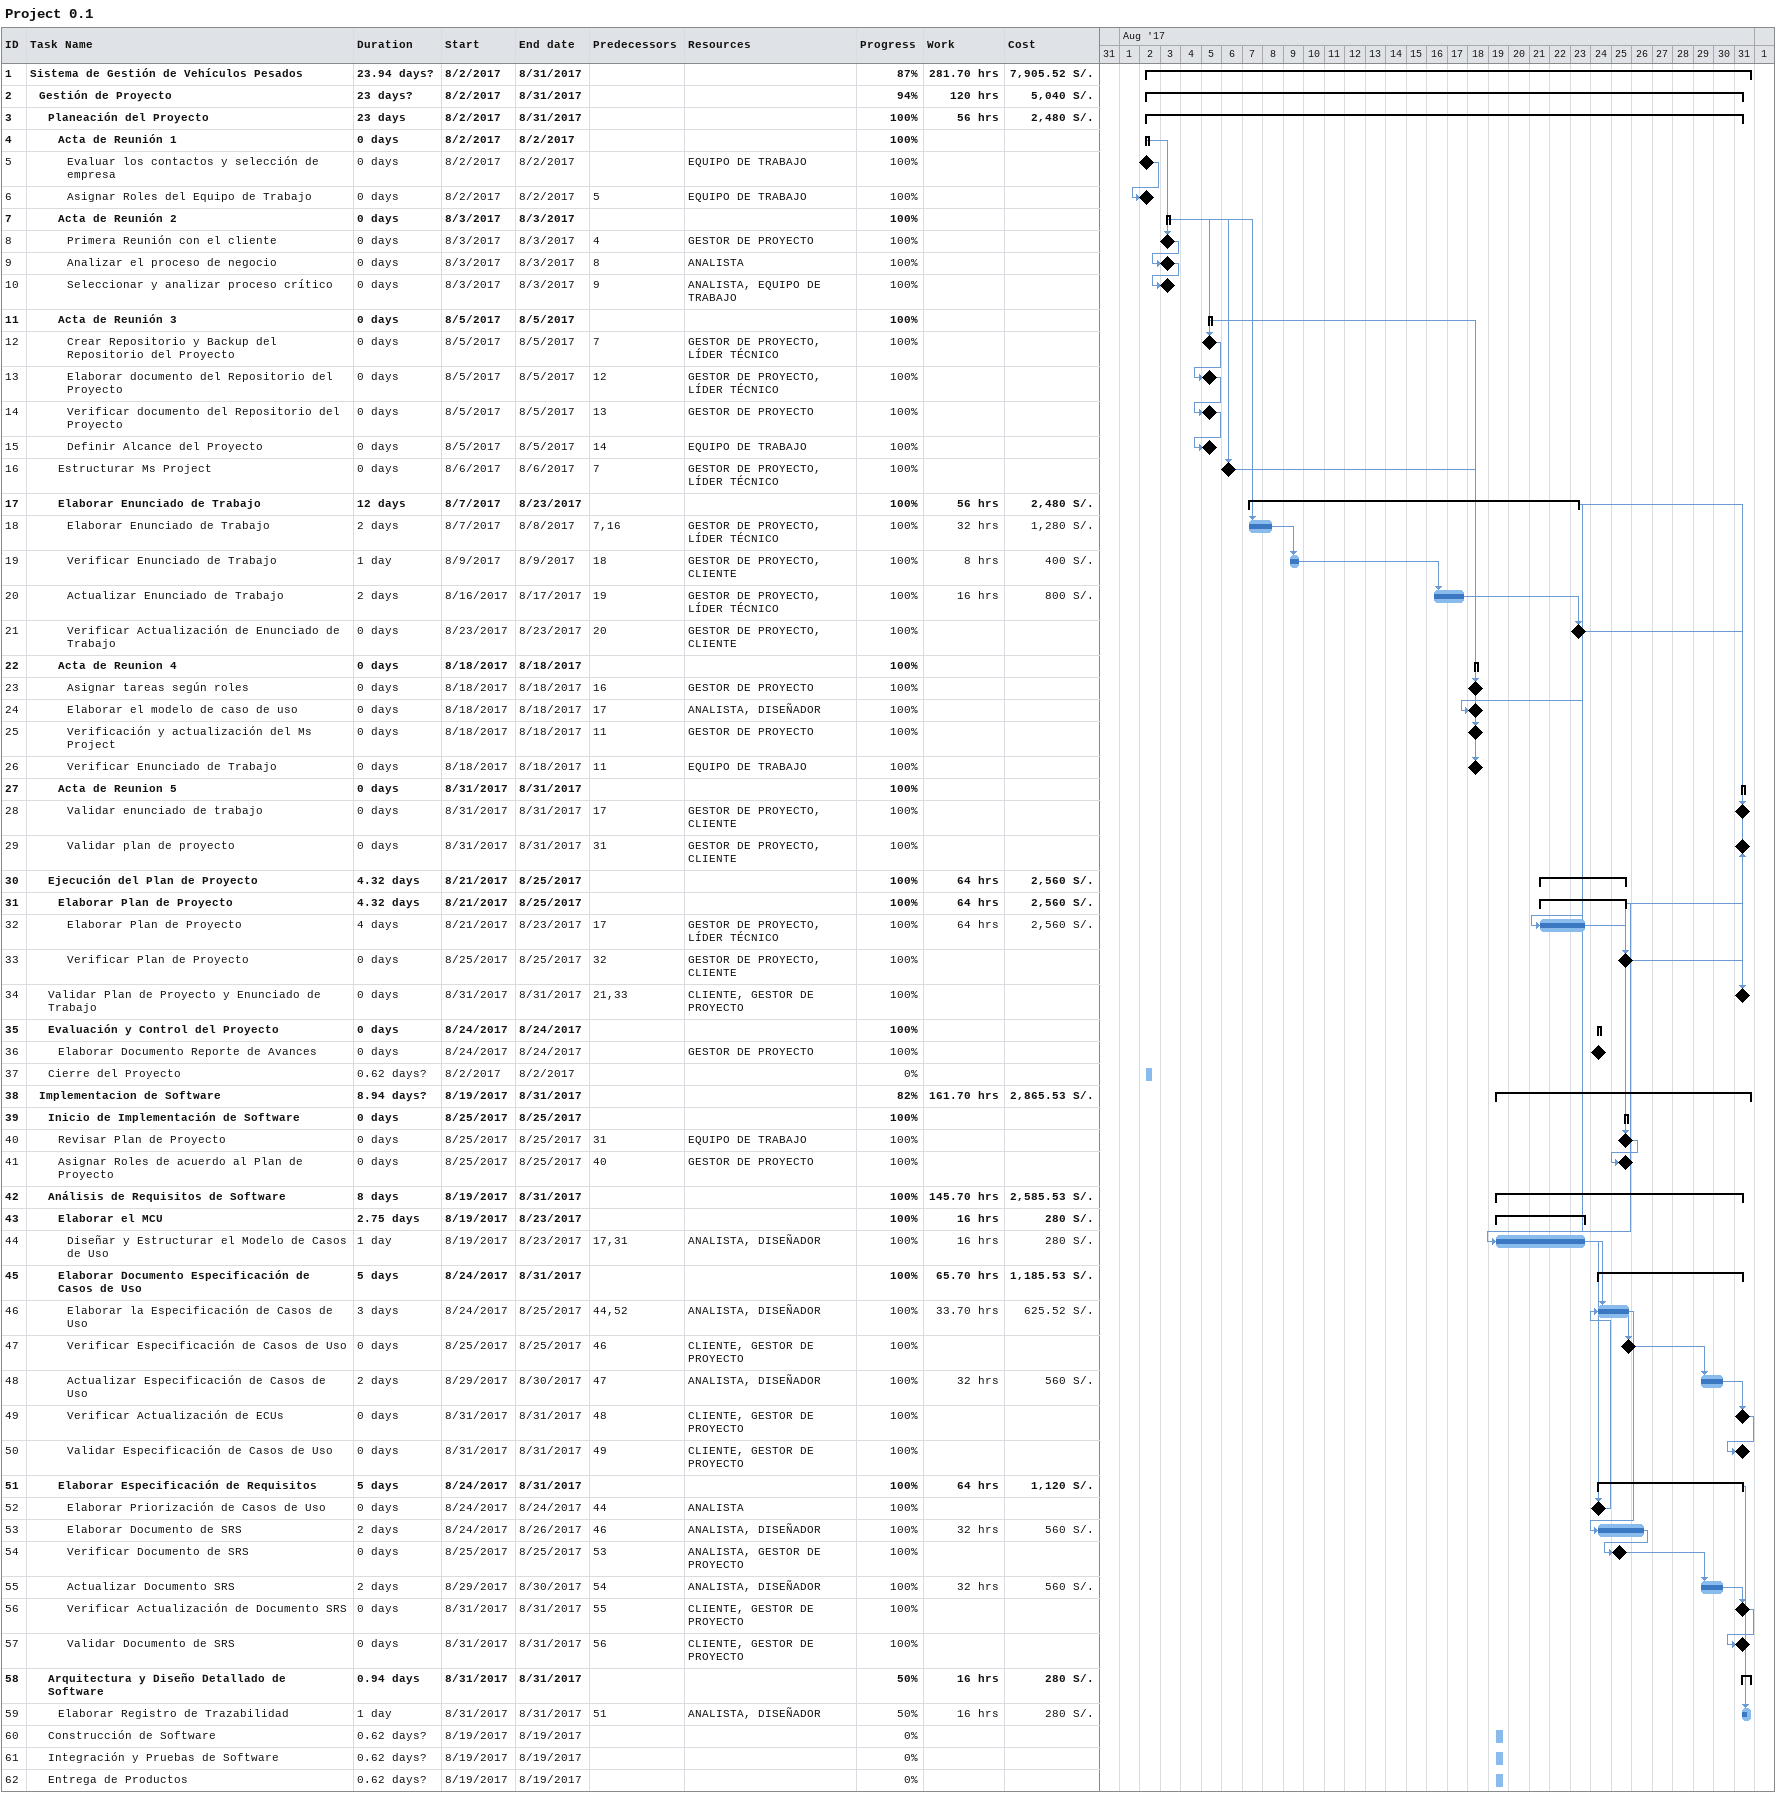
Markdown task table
Project 0.1

| ID | Level | Task | Duration | Start | Finish | Predecessors | Resources | % complete | Work (h) | Cost (S/.) |
|---|---|---|---|---|---|---|---|---|---|---|
| 1 | 1 | **Sistema de Gestión de Vehículos Pesados** | 23.94d? | 2017-08-02 | 2017-08-31 |  |  | 87 | 281.70 | 7905.52 |
| 2 | 2 | **Gestión de Proyecto** | 23d? | 2017-08-02 | 2017-08-31 |  |  | 94 | 120 | 5040 |
| 3 | 3 | **Planeación del Proyecto** | 23d | 2017-08-02 | 2017-08-31 |  |  | 100 | 56 | 2480 |
| 4 | 4 | **Acta de Reunión 1** | 0d | 2017-08-02 | 2017-08-02 |  |  | 100 |  |  |
| 5 | 5 | Evaluar los contactos y selección de empresa | 0d | 2017-08-02 | 2017-08-02 |  | EQUIPO DE TRABAJO | 100 |  |  |
| 6 | 5 | Asignar Roles del Equipo de Trabajo | 0d | 2017-08-02 | 2017-08-02 | 5 | EQUIPO DE TRABAJO | 100 |  |  |
| 7 | 4 | **Acta de Reunión 2** | 0d | 2017-08-03 | 2017-08-03 |  |  | 100 |  |  |
| 8 | 5 | Primera Reunión con el cliente | 0d | 2017-08-03 | 2017-08-03 | 4 | GESTOR DE PROYECTO | 100 |  |  |
| 9 | 5 | Analizar el proceso de negocio | 0d | 2017-08-03 | 2017-08-03 | 8 | ANALISTA | 100 |  |  |
| 10 | 5 | Seleccionar y analizar proceso crítico | 0d | 2017-08-03 | 2017-08-03 | 9 | ANALISTA, EQUIPO DE TRABAJO | 100 |  |  |
| 11 | 4 | **Acta de Reunión 3** | 0d | 2017-08-05 | 2017-08-05 |  |  | 100 |  |  |
| 12 | 5 | Crear Repositorio y Backup del Repositorio del Proyecto | 0d | 2017-08-05 | 2017-08-05 | 7 | GESTOR DE PROYECTO, LÍDER TÉCNICO | 100 |  |  |
| 13 | 5 | Elaborar documento del Repositorio del Proyecto | 0d | 2017-08-05 | 2017-08-05 | 12 | GESTOR DE PROYECTO, LÍDER TÉCNICO | 100 |  |  |
| 14 | 5 | Verificar documento del Repositorio del Proyecto | 0d | 2017-08-05 | 2017-08-05 | 13 | GESTOR DE PROYECTO | 100 |  |  |
| 15 | 5 | Definir Alcance del Proyecto | 0d | 2017-08-05 | 2017-08-05 | 14 | EQUIPO DE TRABAJO | 100 |  |  |
| 16 | 4 | Estructurar Ms Project | 0d | 2017-08-06 | 2017-08-06 | 7 | GESTOR DE PROYECTO, LÍDER TÉCNICO | 100 |  |  |
| 17 | 4 | **Elaborar Enunciado de Trabajo** | 12d | 2017-08-07 | 2017-08-23 |  |  | 100 | 56 | 2480 |
| 18 | 5 | Elaborar Enunciado de Trabajo | 2d | 2017-08-07 | 2017-08-08 | 7, 16 | GESTOR DE PROYECTO, LÍDER TÉCNICO | 100 | 32 | 1280 |
| 19 | 5 | Verificar Enunciado de Trabajo | 1d | 2017-08-09 | 2017-08-09 | 18 | GESTOR DE PROYECTO, CLIENTE | 100 | 8 | 400 |
| 20 | 5 | Actualizar Enunciado de Trabajo | 2d | 2017-08-16 | 2017-08-17 | 19 | GESTOR DE PROYECTO, LÍDER TÉCNICO | 100 | 16 | 800 |
| 21 | 5 | Verificar Actualización de Enunciado de Trabajo | 0d | 2017-08-23 | 2017-08-23 | 20 | GESTOR DE PROYECTO, CLIENTE | 100 |  |  |
| 22 | 4 | **Acta de Reunion 4** | 0d | 2017-08-18 | 2017-08-18 |  |  | 100 |  |  |
| 23 | 5 | Asignar tareas según roles | 0d | 2017-08-18 | 2017-08-18 | 16 | GESTOR DE PROYECTO | 100 |  |  |
| 24 | 5 | Elaborar el modelo de caso de uso | 0d | 2017-08-18 | 2017-08-18 | 17 | ANALISTA, DISEÑADOR | 100 |  |  |
| 25 | 5 | Verificación y actualización del Ms Project | 0d | 2017-08-18 | 2017-08-18 | 11 | GESTOR DE PROYECTO | 100 |  |  |
| 26 | 5 | Verificar Enunciado de Trabajo | 0d | 2017-08-18 | 2017-08-18 | 11 | EQUIPO DE TRABAJO | 100 |  |  |
| 27 | 4 | **Acta de Reunion 5** | 0d | 2017-08-31 | 2017-08-31 |  |  | 100 |  |  |
| 28 | 5 | Validar enunciado de trabajo | 0d | 2017-08-31 | 2017-08-31 | 17 | GESTOR DE PROYECTO, CLIENTE | 100 |  |  |
| 29 | 5 | Validar plan de proyecto | 0d | 2017-08-31 | 2017-08-31 | 31 | GESTOR DE PROYECTO, CLIENTE | 100 |  |  |
| 30 | 3 | **Ejecución del Plan de Proyecto** | 4.32d | 2017-08-21 | 2017-08-25 |  |  | 100 | 64 | 2560 |
| 31 | 4 | **Elaborar Plan de Proyecto** | 4.32d | 2017-08-21 | 2017-08-25 |  |  | 100 | 64 | 2560 |
| 32 | 5 | Elaborar Plan de Proyecto | 4d | 2017-08-21 | 2017-08-23 | 17 | GESTOR DE PROYECTO, LÍDER TÉCNICO | 100 | 64 | 2560 |
| 33 | 5 | Verificar Plan de Proyecto | 0d | 2017-08-25 | 2017-08-25 | 32 | GESTOR DE PROYECTO, CLIENTE | 100 |  |  |
| 34 | 3 | Validar Plan de Proyecto y Enunciado de Trabajo | 0d | 2017-08-31 | 2017-08-31 | 21, 33 | CLIENTE, GESTOR DE PROYECTO | 100 |  |  |
| 35 | 3 | **Evaluación y Control del Proyecto** | 0d | 2017-08-24 | 2017-08-24 |  |  | 100 |  |  |
| 36 | 4 | Elaborar Documento Reporte de Avances | 0d | 2017-08-24 | 2017-08-24 |  | GESTOR DE PROYECTO | 100 |  |  |
| 37 | 3 | Cierre del Proyecto | 0.62d? | 2017-08-02 | 2017-08-02 |  |  | 0 |  |  |
| 38 | 2 | **Implementacion de Software** | 8.94d? | 2017-08-19 | 2017-08-31 |  |  | 82 | 161.70 | 2865.53 |
| 39 | 3 | **Inicio de Implementación de Software** | 0d | 2017-08-25 | 2017-08-25 |  |  | 100 |  |  |
| 40 | 4 | Revisar Plan de Proyecto | 0d | 2017-08-25 | 2017-08-25 | 31 | EQUIPO DE TRABAJO | 100 |  |  |
| 41 | 4 | Asignar Roles de acuerdo al Plan de Proyecto | 0d | 2017-08-25 | 2017-08-25 | 40 | GESTOR DE PROYECTO | 100 |  |  |
| 42 | 3 | **Análisis de Requisitos de Software** | 8d | 2017-08-19 | 2017-08-31 |  |  | 100 | 145.70 | 2585.53 |
| 43 | 4 | **Elaborar el MCU** | 2.75d | 2017-08-19 | 2017-08-23 |  |  | 100 | 16 | 280 |
| 44 | 5 | Diseñar y Estructurar el Modelo de Casos de Uso | 1d | 2017-08-19 | 2017-08-23 | 17, 31 | ANALISTA, DISEÑADOR | 100 | 16 | 280 |
| 45 | 4 | **Elaborar Documento Especificación de Casos de Uso** | 5d | 2017-08-24 | 2017-08-31 |  |  | 100 | 65.70 | 1185.53 |
| 46 | 5 | Elaborar la Especificación de Casos de Uso | 3d | 2017-08-24 | 2017-08-25 | 44, 52 | ANALISTA, DISEÑADOR | 100 | 33.70 | 625.52 |
| 47 | 5 | Verificar Especificación de Casos de Uso | 0d | 2017-08-25 | 2017-08-25 | 46 | CLIENTE, GESTOR DE PROYECTO | 100 |  |  |
| 48 | 5 | Actualizar Especificación de Casos de Uso | 2d | 2017-08-29 | 2017-08-30 | 47 | ANALISTA, DISEÑADOR | 100 | 32 | 560 |
| 49 | 5 | Verificar Actualización de ECUs | 0d | 2017-08-31 | 2017-08-31 | 48 | CLIENTE, GESTOR DE PROYECTO | 100 |  |  |
| 50 | 5 | Validar Especificación de Casos de Uso | 0d | 2017-08-31 | 2017-08-31 | 49 | CLIENTE, GESTOR DE PROYECTO | 100 |  |  |
| 51 | 4 | **Elaborar Especificación de Requisitos** | 5d | 2017-08-24 | 2017-08-31 |  |  | 100 | 64 | 1120 |
| 52 | 5 | Elaborar Priorización de Casos de Uso | 0d | 2017-08-24 | 2017-08-24 | 44 | ANALISTA | 100 |  |  |
| 53 | 5 | Elaborar Documento de SRS | 2d | 2017-08-24 | 2017-08-26 | 46 | ANALISTA, DISEÑADOR | 100 | 32 | 560 |
| 54 | 5 | Verificar Documento de SRS | 0d | 2017-08-25 | 2017-08-25 | 53 | ANALISTA, GESTOR DE PROYECTO | 100 |  |  |
| 55 | 5 | Actualizar Documento SRS | 2d | 2017-08-29 | 2017-08-30 | 54 | ANALISTA, DISEÑADOR | 100 | 32 | 560 |
| 56 | 5 | Verificar Actualización de Documento SRS | 0d | 2017-08-31 | 2017-08-31 | 55 | CLIENTE, GESTOR DE PROYECTO | 100 |  |  |
| 57 | 5 | Validar Documento de SRS | 0d | 2017-08-31 | 2017-08-31 | 56 | CLIENTE, GESTOR DE PROYECTO | 100 |  |  |
| 58 | 3 | **Arquitectura y Diseño Detallado de Software** | 0.94d | 2017-08-31 | 2017-08-31 |  |  | 50 | 16 | 280 |
| 59 | 4 | Elaborar Registro de Trazabilidad | 1d | 2017-08-31 | 2017-08-31 | 51 | ANALISTA, DISEÑADOR | 50 | 16 | 280 |
| 60 | 3 | Construcción de Software | 0.62d? | 2017-08-19 | 2017-08-19 |  |  | 0 |  |  |
| 61 | 3 | Integración y Pruebas de Software | 0.62d? | 2017-08-19 | 2017-08-19 |  |  | 0 |  |  |
| 62 | 3 | Entrega de Productos | 0.62d? | 2017-08-19 | 2017-08-19 |  |  | 0 |  |  |
